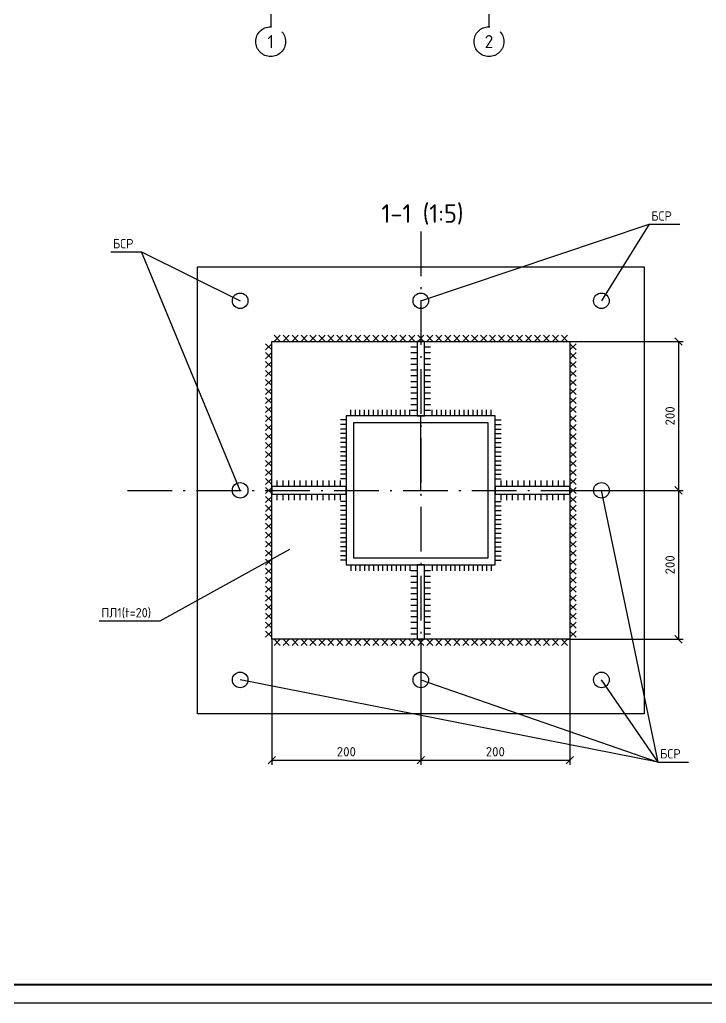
# Model space of a CAD drawing. Header units: millimetres. Extents: x 1601 to 14530, y 1157 to 3820.
# Drawn here: x 10833.5 to 11017.9, y 2828.4 to 3092.6 of the extents above; entities that cross this region are included whole.
import ezdxf

# ---------------------------------------------------------------- set-up
doc = ezdxf.new("R2010")
doc.units = ezdxf.units.MM
doc.linetypes.add('ACAD_ISO10W100', pattern=[18.5, 12, -3, 0.5, -3])
doc.linetypes.add('осевая2', pattern=[28.575, 19.05, -3.175, 3.175, -3.175])
doc.layers.add('Осевая', color=2, linetype='осевая2', lineweight=30)
doc.layers.add('Основной', color=1, linetype='Continuous', lineweight=60)
doc.layers.add('РАЗМЕР', color=7, linetype='Continuous')
doc.styles.add('-ISOCPEUR-', font='isocpeur.TTF')
doc.styles.add('GOST', font='GOST Common.ttf')
doc.styles.get("Standard").update_dxf_attribs({"font": 'GOST Common.ttf'})
doc.dimstyles.new('М 1 к 50', dxfattribs={"dimtxt": 2.5, "dimasz": 2, "dimexe": 1.25, "dimexo": 0, "dimgap": 1, "dimtad": 1, "dimdec": 0, "dimlfac": 50, "dimzin": 0, "dimdsep": 46, "dimtxsty": 'GOST', "dimblk": 'OBLIQUE', "dimcen": 0, "dimclrd": 256, "dimclre": 256, "dimclrt": 256, "dimazin": 2, "dimtfac": 1, "dimtdec": 0, "dimtmove": 0, "dimatfit": 3, "dimldrblk": 'NONE', "dimfxl": 1.25, "dimtolj": 1, "dimtzin": 0, "dimlwd": -1, "dimlwe": -1, "dimarcsym": 2})

# ---------------------------------------------------------------- blocks, each defined once
blk = doc.blocks.new('_Oblique')
at = {"color": 0, "linetype": 'ByBlock', "lineweight": -2}
blk.add_line((-0.5, -0.5), (0.5, 0.5), dxfattribs=at)
blk = doc.blocks.new('*D94')
at = {"transparency": 16777216}
for p, q in [((10981.2, 3006.2), (11011.62, 3006.2)), ((11010.37, 3006.2), (11010.37, 2966.2)), ((10981.2, 2966.2), (11011.62, 2966.2))]:
    blk.add_line(p, q, dxfattribs=at)
at = {"layer": 'Defpoints', "color": 0, "transparency": 16777216}
for p in [(10981.2, 3006.2), (10981.2, 2966.2), (11010.37, 2966.2)]:
    blk.add_point(p, dxfattribs=at)
at = {"transparency": 16777216, "xscale": 2, "yscale": 2, "zscale": 2}
for p, rotation in [((11010.37, 3006.2), 90), ((11010.37, 2966.2), 270)]:
    blk.add_blockref('_Oblique', p, dxfattribs=dict(at, rotation=rotation))
at = {"transparency": 16777216, "insert": (11008.12, 2986.2), "char_height": 2.5, "attachment_point": 5, "rotation": 90, "style": '-ISOCPEUR-'}
blk.add_mtext('\\A1;200', dxfattribs=at)
blk = doc.blocks.new('_None')
blk = doc.blocks.new('*D95')
at = {"transparency": 16777216}
for p, q in [((10989.7, 2966.2), (11011.62, 2966.2)), ((11010.37, 2966.2), (11010.37, 2926.2)), ((10980.59, 2926.2), (11011.62, 2926.2))]:
    blk.add_line(p, q, dxfattribs=at)
at = {"layer": 'Defpoints', "color": 0, "transparency": 16777216}
for p in [(10989.7, 2966.2), (10980.59, 2926.2), (11010.37, 2926.2)]:
    blk.add_point(p, dxfattribs=at)
at = {"transparency": 16777216, "xscale": 2, "yscale": 2, "zscale": 2}
for p, rotation in [((11010.37, 2966.2), 90), ((11010.37, 2926.2), 270)]:
    blk.add_blockref('_Oblique', p, dxfattribs=dict(at, rotation=rotation))
at = {"transparency": 16777216, "insert": (11008.12, 2946.2), "char_height": 2.5, "attachment_point": 5, "rotation": 90, "style": '-ISOCPEUR-'}
blk.add_mtext('\\A1;200', dxfattribs=at)
blk = doc.blocks.new('*D96')
at = {"transparency": 16777216}
for p, q in [((10901.2, 2926.2), (10901.2, 2892.51)), ((10941.2, 2926.2), (10941.2, 2892.51)), ((10901.2, 2893.76), (10941.2, 2893.76))]:
    blk.add_line(p, q, dxfattribs=at)
at = {"layer": 'Defpoints', "color": 0, "transparency": 16777216}
for p in [(10901.2, 2926.2), (10941.2, 2926.2), (10941.2, 2893.76)]:
    blk.add_point(p, dxfattribs=at)
at = {"transparency": 16777216, "xscale": 2, "yscale": 2, "zscale": 2, "rotation": 180}
blk.add_blockref('_Oblique', (10901.2, 2893.76), dxfattribs=at)
at = {"transparency": 16777216, "xscale": 2, "yscale": 2, "zscale": 2}
blk.add_blockref('_Oblique', (10941.2, 2893.76), dxfattribs=at)
at = {"transparency": 16777216, "insert": (10921.2, 2896.01), "char_height": 2.5, "attachment_point": 5, "style": '-ISOCPEUR-'}
blk.add_mtext('\\A1;200', dxfattribs=at)
blk = doc.blocks.new('*D97')
at = {"transparency": 16777216}
for p, q in [((10981.2, 2926.2), (10981.2, 2892.51)), ((10941.2, 2906.2), (10941.2, 2892.51)), ((10941.2, 2893.76), (10981.2, 2893.76))]:
    blk.add_line(p, q, dxfattribs=at)
at = {"layer": 'Defpoints', "color": 0, "transparency": 16777216}
for p in [(10981.2, 2926.2), (10941.2, 2906.2), (10981.2, 2893.76)]:
    blk.add_point(p, dxfattribs=at)
at = {"transparency": 16777216, "xscale": 2, "yscale": 2, "zscale": 2, "rotation": 180}
blk.add_blockref('_Oblique', (10941.2, 2893.76), dxfattribs=at)
at = {"transparency": 16777216, "xscale": 2, "yscale": 2, "zscale": 2}
blk.add_blockref('_Oblique', (10981.2, 2893.76), dxfattribs=at)
at = {"transparency": 16777216, "insert": (10961.2, 2896.01), "char_height": 2.5, "attachment_point": 5, "style": '-ISOCPEUR-'}
blk.add_mtext('\\A1;200', dxfattribs=at)

msp = doc.modelspace()

# ---------------------------------------------------------------- linework, layer by layer
at = {"color": 18, "true_color": 0x000000}
for p, q in [((10941.1955, 3017.105), (11002.5202, 3037.6619)), ((11002.5202, 3037.6619), (10989.7035, 3017.105)), ((11002.5202, 3037.6619), (11010.7197, 3037.6619)), ((10857.9557, 3030.2328), (10866.1553, 3030.2328)), ((10892.6876, 2966.2045), (10866.1553, 3030.2328)), ((10866.1553, 3030.2328), (10892.6876, 3017.105)), ((10901.793, 3006.2045), (10903.4111, 3007.8864)), ((10903.4111, 3006.2045), (10901.793, 3007.8864)), ((10904.2047, 3006.2045), (10905.8228, 3007.8864)), ((10905.8228, 3006.2045), (10904.2047, 3007.8864)), ((10906.6164, 3006.2045), (10908.2345, 3007.8864)), ((10908.2345, 3006.2045), (10906.6164, 3007.8864)), ((10909.0282, 3006.2045), (10910.6462, 3007.8864)), ((10910.6462, 3006.2045), (10909.0282, 3007.8864)), ((10911.4399, 3006.2045), (10913.058, 3007.8864)), ((10913.058, 3006.2045), (10911.4399, 3007.8864)), ((10913.8516, 3006.2045), (10915.4697, 3007.8864)), ((10915.4697, 3006.2045), (10913.8516, 3007.8864)), ((10916.2633, 3006.2045), (10917.8814, 3007.8864)), ((10917.8814, 3006.2045), (10916.2633, 3007.8864)), ((10918.675, 3006.2045), (10920.2931, 3007.8864)), ((10920.2931, 3006.2045), (10918.675, 3007.8864)), ((10921.0867, 3006.2045), (10922.7048, 3007.8864)), ((10922.7048, 3006.2045), (10921.0867, 3007.8864)), ((10923.4985, 3006.2045), (10925.1165, 3007.8864)), ((10925.1165, 3006.2045), (10923.4985, 3007.8864)), ((10925.9102, 3006.2045), (10927.5283, 3007.8864)), ((10927.5283, 3006.2045), (10925.9102, 3007.8864)), ((10928.3219, 3006.2045), (10929.94, 3007.8864)), ((10929.94, 3006.2045), (10928.3219, 3007.8864)), ((10930.7336, 3006.2045), (10932.3517, 3007.8864)), ((10932.3517, 3006.2045), (10930.7336, 3007.8864)), ((10933.1453, 3006.2045), (10934.7634, 3007.8864)), ((10934.7634, 3006.2045), (10933.1453, 3007.8864)), ((10935.5571, 3006.2045), (10937.1751, 3007.8864)), ((10937.1751, 3006.2045), (10935.5571, 3007.8864)), ((10937.9688, 3006.2045), (10939.5869, 3007.8864)), ((10939.5869, 3006.2045), (10937.9688, 3007.8864)), ((10940.3805, 3006.2045), (10941.9986, 3007.8864)), ((10941.9986, 3006.2045), (10940.3805, 3007.8864)), ((10942.7922, 3006.2045), (10944.4103, 3007.8864)), ((10944.4103, 3006.2045), (10942.7922, 3007.8864)), ((10945.2039, 3006.2045), (10946.822, 3007.8864)), ((10946.822, 3006.2045), (10945.2039, 3007.8864)), ((10947.6157, 3006.2045), (10949.2337, 3007.8864)), ((10949.2337, 3006.2045), (10947.6157, 3007.8864)), ((10950.0274, 3006.2045), (10951.6454, 3007.8864)), ((10951.6454, 3006.2045), (10950.0274, 3007.8864)), ((10952.4391, 3006.2045), (10954.0572, 3007.8864)), ((10954.0572, 3006.2045), (10952.4391, 3007.8864)), ((10954.8508, 3006.2045), (10956.4689, 3007.8864)), ((10956.4689, 3006.2045), (10954.8508, 3007.8864)), ((10957.2625, 3006.2045), (10958.8806, 3007.8864)), ((10958.8806, 3006.2045), (10957.2625, 3007.8864)), ((10959.6742, 3006.2045), (10961.2923, 3007.8864)), ((10961.2923, 3006.2045), (10959.6742, 3007.8864)), ((10962.086, 3006.2045), (10963.704, 3007.8864)), ((10963.704, 3006.2045), (10962.086, 3007.8864)), ((10964.4977, 3006.2045), (10966.1158, 3007.8864)), ((10966.1158, 3006.2045), (10964.4977, 3007.8864)), ((10966.9094, 3006.2045), (10968.5275, 3007.8864)), ((10968.5275, 3006.2045), (10966.9094, 3007.8864)), ((10969.3211, 3006.2045), (10970.9392, 3007.8864)), ((10970.9392, 3006.2045), (10969.3211, 3007.8864)), ((10971.7328, 3006.2045), (10973.3509, 3007.8864)), ((10973.3509, 3006.2045), (10971.7328, 3007.8864)), ((10974.1446, 3006.2045), (10975.7626, 3007.8864)), ((10975.7626, 3006.2045), (10974.1446, 3007.8864)), ((10976.5563, 3006.2045), (10978.1743, 3007.8864)), ((10978.1743, 3006.2045), (10976.5563, 3007.8864)), ((10978.968, 3006.2045), (10980.5861, 3007.8864)), ((10980.5861, 3006.2045), (10978.968, 3007.8864)), ((10901.1955, 3003.977), (10899.5137, 3005.5951)), ((10901.1955, 3005.5951), (10899.5137, 3003.977)), ((10938.5605, 3004.7328), (10940.1955, 3004.7328)), ((10942.1955, 3004.7328), (10943.8306, 3004.7328)), ((10981.1955, 3003.977), (10982.8774, 3005.5951)), ((10981.1955, 3005.5951), (10982.8774, 3003.977)), ((10901.1955, 3001.5653), (10899.5137, 3003.1834)), ((10901.1955, 3003.1834), (10899.5137, 3001.5653)), ((10938.5605, 3003.1888), (10940.1955, 3003.1888)), ((10938.5605, 3001.6447), (10940.1955, 3001.6447)), ((10942.1955, 3003.1888), (10943.8306, 3003.1888)), ((10942.1955, 3001.6447), (10943.8306, 3001.6447)), ((10981.1955, 3001.5653), (10982.8774, 3003.1834)), ((10981.1955, 3003.1834), (10982.8774, 3001.5653)), ((10901.1955, 2999.1536), (10899.5137, 3000.7716)), ((10901.1955, 3000.7716), (10899.5137, 2999.1536)), ((10901.1955, 2996.7418), (10899.5137, 2998.3599)), ((10901.1955, 2998.3599), (10899.5137, 2996.7418)), ((10938.5605, 3000.1007), (10940.1955, 3000.1007)), ((10938.5605, 2998.5567), (10940.1955, 2998.5567)), ((10942.1955, 3000.1007), (10943.8306, 3000.1007)), ((10942.1955, 2998.5567), (10943.8306, 2998.5567)), ((10981.1955, 2999.1536), (10982.8774, 3000.7716)), ((10981.1955, 3000.7716), (10982.8774, 2999.1536)), ((10981.1955, 2996.7418), (10982.8774, 2998.3599)), ((10981.1955, 2998.3599), (10982.8774, 2996.7418)), ((10901.1955, 2994.3301), (10899.5137, 2995.9482)), ((10901.1955, 2995.9482), (10899.5137, 2994.3301)), ((10938.5605, 2997.0127), (10940.1955, 2997.0127)), ((10942.1955, 2997.0127), (10943.8306, 2997.0127)), ((10981.1955, 2994.3301), (10982.8774, 2995.9482)), ((10981.1955, 2995.9482), (10982.8774, 2994.3301)), ((10901.1955, 2991.9184), (10899.5137, 2993.5365)), ((10901.1955, 2993.5365), (10899.5137, 2991.9184)), ((10938.5605, 2995.4687), (10940.1955, 2995.4687)), ((10938.5605, 2993.9246), (10940.1955, 2993.9246)), ((10942.1955, 2995.4687), (10943.8306, 2995.4687)), ((10942.1955, 2993.9246), (10943.8306, 2993.9246)), ((10981.1955, 2991.9184), (10982.8774, 2993.5365)), ((10981.1955, 2993.5365), (10982.8774, 2991.9184)), ((10901.1955, 2989.5067), (10899.5137, 2991.1248)), ((10901.1955, 2991.1248), (10899.5137, 2989.5067)), ((10938.5605, 2992.3806), (10940.1955, 2992.3806)), ((10938.5605, 2990.8366), (10940.1955, 2990.8366)), ((10942.1955, 2992.3806), (10943.8306, 2992.3806)), ((10942.1955, 2990.8366), (10943.8306, 2990.8366)), ((10981.1955, 2989.5067), (10982.8774, 2991.1248)), ((10981.1955, 2991.1248), (10982.8774, 2989.5067)), ((10901.1955, 2987.095), (10899.5137, 2988.713)), ((10901.1955, 2988.713), (10899.5137, 2987.095)), ((10922.411, 2986.2045), (10922.411, 2987.7831)), ((10923.6265, 2986.2045), (10923.6265, 2987.7831)), ((10924.842, 2986.2045), (10924.842, 2987.7831)), ((10926.0575, 2986.2045), (10926.0575, 2987.7831)), ((10927.2729, 2986.2045), (10927.2729, 2987.7831)), ((10928.4884, 2986.2045), (10928.4884, 2987.7831)), ((10929.7039, 2986.2045), (10929.7039, 2987.7831)), ((10930.9194, 2986.2045), (10930.9194, 2987.7831)), ((10932.1349, 2986.2045), (10932.1349, 2987.7831)), ((10933.3504, 2986.2045), (10933.3504, 2987.7831)), ((10934.5658, 2986.2045), (10934.5658, 2987.7831)), ((10935.7813, 2986.2045), (10935.7813, 2987.7831)), ((10936.9968, 2986.2045), (10936.9968, 2987.7831)), ((10938.2123, 2986.2045), (10938.2123, 2987.7831)), ((10938.5605, 2989.2926), (10940.1955, 2989.2926)), ((10938.5605, 2987.7486), (10940.1955, 2987.7486)), ((10942.1955, 2989.2926), (10943.8306, 2989.2926)), ((10942.1955, 2987.7486), (10943.8306, 2987.7486)), ((10944.2897, 2986.2045), (10944.2897, 2987.7831)), ((10945.5052, 2986.2045), (10945.5052, 2987.7831)), ((10946.7207, 2986.2045), (10946.7207, 2987.7831)), ((10947.9362, 2986.2045), (10947.9362, 2987.7831)), ((10949.1516, 2986.2045), (10949.1516, 2987.7831)), ((10950.3671, 2986.2045), (10950.3671, 2987.7831)), ((10951.5826, 2986.2045), (10951.5826, 2987.7831)), ((10952.7981, 2986.2045), (10952.7981, 2987.7831)), ((10954.0136, 2986.2045), (10954.0136, 2987.7831)), ((10955.2291, 2986.2045), (10955.2291, 2987.7831)), ((10956.4445, 2986.2045), (10956.4445, 2987.7831)), ((10957.66, 2986.2045), (10957.66, 2987.7831)), ((10958.8755, 2986.2045), (10958.8755, 2987.7831)), ((10960.091, 2986.2045), (10960.091, 2987.7831)), ((10981.1955, 2987.095), (10982.8774, 2988.713)), ((10981.1955, 2988.713), (10982.8774, 2987.095)), ((10901.1955, 2984.6833), (10899.5137, 2986.3013)), ((10901.1955, 2986.3013), (10899.5137, 2984.6833)), ((10921.1955, 2985.1), (10919.6169, 2985.1)), ((10941.1955, 2966.2045), (10941.1955, 2986.2045)), ((10961.1955, 2985.1), (10962.7741, 2985.1)), ((10981.1955, 2984.6833), (10982.8774, 2986.3013)), ((10981.1955, 2986.3013), (10982.8774, 2984.6833)), ((10901.1955, 2982.2715), (10899.5137, 2983.8896)), ((10901.1955, 2983.8896), (10899.5137, 2982.2715)), ((10921.1955, 2983.8845), (10919.6169, 2983.8845)), ((10921.1955, 2982.669), (10919.6169, 2982.669)), ((10961.1955, 2983.8845), (10962.7741, 2983.8845)), ((10961.1955, 2982.669), (10962.7741, 2982.669)), ((10981.1955, 2982.2715), (10982.8774, 2983.8896)), ((10981.1955, 2983.8896), (10982.8774, 2982.2715)), ((10901.1955, 2979.8598), (10899.5137, 2981.4779)), ((10901.1955, 2981.4779), (10899.5137, 2979.8598)), ((10921.1955, 2981.4536), (10919.6169, 2981.4536)), ((10921.1955, 2980.2381), (10919.6169, 2980.2381)), ((10961.1955, 2981.4536), (10962.7741, 2981.4536)), ((10961.1955, 2980.2381), (10962.7741, 2980.2381)), ((10981.1955, 2979.8598), (10982.8774, 2981.4779)), ((10981.1955, 2981.4779), (10982.8774, 2979.8598)), ((10901.1955, 2977.4481), (10899.5137, 2979.0662)), ((10901.1955, 2979.0662), (10899.5137, 2977.4481)), ((10921.1955, 2979.0226), (10919.6169, 2979.0226)), ((10921.1955, 2977.8071), (10919.6169, 2977.8071)), ((10961.1955, 2979.0226), (10962.7741, 2979.0226)), ((10961.1955, 2977.8071), (10962.7741, 2977.8071)), ((10981.1955, 2977.4481), (10982.8774, 2979.0662)), ((10981.1955, 2979.0662), (10982.8774, 2977.4481)), ((10901.1955, 2975.0364), (10899.5137, 2976.6545)), ((10901.1955, 2976.6545), (10899.5137, 2975.0364)), ((10921.1955, 2976.5916), (10919.6169, 2976.5916)), ((10921.1955, 2975.3761), (10919.6169, 2975.3761)), ((10961.1955, 2976.5916), (10962.7741, 2976.5916)), ((10961.1955, 2975.3761), (10962.7741, 2975.3761)), ((10981.1955, 2975.0364), (10982.8774, 2976.6545)), ((10981.1955, 2976.6545), (10982.8774, 2975.0364)), ((10901.1955, 2972.6247), (10899.5137, 2974.2427)), ((10901.1955, 2974.2427), (10899.5137, 2972.6247)), ((10901.1955, 2970.2129), (10899.5137, 2971.831)), ((10901.1955, 2971.831), (10899.5137, 2970.2129)), ((10921.1955, 2974.1607), (10919.6169, 2974.1607)), ((10921.1955, 2972.9452), (10919.6169, 2972.9452)), ((10961.1955, 2974.1607), (10962.7741, 2974.1607)), ((10961.1955, 2972.9452), (10962.7741, 2972.9452)), ((10981.1955, 2972.6247), (10982.8774, 2974.2427)), ((10981.1955, 2974.2427), (10982.8774, 2972.6247)), ((10981.1955, 2970.2129), (10982.8774, 2971.831)), ((10981.1955, 2971.831), (10982.8774, 2970.2129)), ((10901.1955, 2967.8012), (10899.5137, 2969.4193)), ((10901.1955, 2969.4193), (10899.5137, 2967.8012)), ((10921.1955, 2971.7297), (10919.6169, 2971.7297)), ((10921.1955, 2970.5142), (10919.6169, 2970.5142)), ((10921.1955, 2969.2987), (10919.6169, 2969.2987)), ((10961.1955, 2971.7297), (10962.7741, 2971.7297)), ((10961.1955, 2970.5142), (10962.7741, 2970.5142)), ((10961.1955, 2969.2987), (10962.7741, 2969.2987)), ((10981.1955, 2967.8012), (10982.8774, 2969.4193)), ((10981.1955, 2969.4193), (10982.8774, 2967.8012)), ((10901.1955, 2965.3895), (10899.5137, 2967.0076)), ((10901.1955, 2967.0076), (10899.5137, 2965.3895)), ((10902.6673, 2967.2045), (10902.6673, 2968.8396)), ((10904.2113, 2967.2045), (10904.2113, 2968.8396)), ((10905.7553, 2967.2045), (10905.7553, 2968.8396)), ((10907.2993, 2967.2045), (10907.2993, 2968.8396)), ((10908.8434, 2967.2045), (10908.8434, 2968.8396)), ((10910.3874, 2967.2045), (10910.3874, 2968.8396)), ((10911.9314, 2967.2045), (10911.9314, 2968.8396)), ((10913.4754, 2967.2045), (10913.4754, 2968.8396)), ((10915.0194, 2967.2045), (10915.0194, 2968.8396)), ((10916.5635, 2967.2045), (10916.5635, 2968.8396)), ((10918.1075, 2967.2045), (10918.1075, 2968.8396)), ((10919.6515, 2967.2045), (10919.6515, 2968.8396)), ((10962.7395, 2967.2045), (10962.7395, 2968.8396)), ((10964.2836, 2967.2045), (10964.2836, 2968.8396)), ((10965.8276, 2967.2045), (10965.8276, 2968.8396)), ((10967.3716, 2967.2045), (10967.3716, 2968.8396)), ((10968.9156, 2967.2045), (10968.9156, 2968.8396)), ((10970.4596, 2967.2045), (10970.4596, 2968.8396)), ((10972.0037, 2967.2045), (10972.0037, 2968.8396)), ((10973.5477, 2967.2045), (10973.5477, 2968.8396)), ((10975.0917, 2967.2045), (10975.0917, 2968.8396)), ((10976.6357, 2967.2045), (10976.6357, 2968.8396)), ((10978.1797, 2967.2045), (10978.1797, 2968.8396)), ((10979.7238, 2967.2045), (10979.7238, 2968.8396)), ((10981.1955, 2965.3895), (10982.8774, 2967.0076)), ((10981.1955, 2967.0076), (10982.8774, 2965.3895)), ((10901.1955, 2962.9778), (10899.5137, 2964.5959)), ((10901.1955, 2964.5959), (10899.5137, 2962.9778)), ((10902.6673, 2963.5695), (10902.6673, 2965.2045)), ((10904.2113, 2963.5695), (10904.2113, 2965.2045)), ((10905.7553, 2963.5695), (10905.7553, 2965.2045)), ((10907.2993, 2963.5695), (10907.2993, 2965.2045)), ((10908.8434, 2963.5695), (10908.8434, 2965.2045)), ((10910.3874, 2963.5695), (10910.3874, 2965.2045)), ((10911.9314, 2963.5695), (10911.9314, 2965.2045)), ((10913.4754, 2963.5695), (10913.4754, 2965.2045)), ((10915.0194, 2963.5695), (10915.0194, 2965.2045)), ((10916.5635, 2963.5695), (10916.5635, 2965.2045)), ((10918.1075, 2963.5695), (10918.1075, 2965.2045)), ((10919.6515, 2963.5695), (10919.6515, 2965.2045)), ((10962.7395, 2963.5695), (10962.7395, 2965.2045)), ((10964.2836, 2963.5695), (10964.2836, 2965.2045)), ((10965.8276, 2963.5695), (10965.8276, 2965.2045)), ((10967.3716, 2963.5695), (10967.3716, 2965.2045)), ((10968.9156, 2963.5695), (10968.9156, 2965.2045)), ((10970.4596, 2963.5695), (10970.4596, 2965.2045)), ((10972.0037, 2963.5695), (10972.0037, 2965.2045)), ((10973.5477, 2963.5695), (10973.5477, 2965.2045)), ((10975.0917, 2963.5695), (10975.0917, 2965.2045)), ((10976.6357, 2963.5695), (10976.6357, 2965.2045)), ((10978.1797, 2963.5695), (10978.1797, 2965.2045)), ((10979.7238, 2963.5695), (10979.7238, 2965.2045)), ((10981.1955, 2962.9778), (10982.8774, 2964.5959)), ((10981.1955, 2964.5959), (10982.8774, 2962.9778)), ((11004.8881, 2893.2449), (10989.7035, 2966.2045)), ((10901.1955, 2960.5661), (10899.5137, 2962.1841)), ((10901.1955, 2962.1841), (10899.5137, 2960.5661)), ((10921.1955, 2963.2213), (10919.6169, 2963.2213)), ((10921.1955, 2962.0058), (10919.6169, 2962.0058)), ((10961.1955, 2963.2213), (10962.7741, 2963.2213)), ((10961.1955, 2962.0058), (10962.7741, 2962.0058)), ((10981.1955, 2960.5661), (10982.8774, 2962.1841)), ((10981.1955, 2962.1841), (10982.8774, 2960.5661)), ((10901.1955, 2958.1543), (10899.5137, 2959.7724)), ((10901.1955, 2959.7724), (10899.5137, 2958.1543)), ((10921.1955, 2960.7903), (10919.6169, 2960.7903)), ((10921.1955, 2959.5749), (10919.6169, 2959.5749)), ((10961.1955, 2960.7903), (10962.7741, 2960.7903)), ((10961.1955, 2959.5749), (10962.7741, 2959.5749)), ((10981.1955, 2958.1543), (10982.8774, 2959.7724)), ((10981.1955, 2959.7724), (10982.8774, 2958.1543)), ((10901.1955, 2955.7426), (10899.5137, 2957.3607)), ((10901.1955, 2957.3607), (10899.5137, 2955.7426)), ((10921.1955, 2958.3594), (10919.6169, 2958.3594)), ((10921.1955, 2957.1439), (10919.6169, 2957.1439)), ((10921.1955, 2955.9284), (10919.6169, 2955.9284)), ((10961.1955, 2958.3594), (10962.7741, 2958.3594)), ((10961.1955, 2957.1439), (10962.7741, 2957.1439)), ((10961.1955, 2955.9284), (10962.7741, 2955.9284)), ((10981.1955, 2955.7426), (10982.8774, 2957.3607)), ((10981.1955, 2957.3607), (10982.8774, 2955.7426)), ((10901.1955, 2953.3309), (10899.5137, 2954.949)), ((10901.1955, 2954.949), (10899.5137, 2953.3309)), ((10921.1955, 2954.7129), (10919.6169, 2954.7129)), ((10921.1955, 2953.4974), (10919.6169, 2953.4974)), ((10961.1955, 2954.7129), (10962.7741, 2954.7129)), ((10961.1955, 2953.4974), (10962.7741, 2953.4974)), ((10981.1955, 2953.3309), (10982.8774, 2954.949)), ((10981.1955, 2954.949), (10982.8774, 2953.3309)), ((10901.1955, 2950.9192), (10899.5137, 2952.5373)), ((10901.1955, 2952.5373), (10899.5137, 2950.9192)), ((10921.1955, 2952.2819), (10919.6169, 2952.2819)), ((10921.1955, 2951.0665), (10919.6169, 2951.0665)), ((10961.1955, 2952.2819), (10962.7741, 2952.2819)), ((10961.1955, 2951.0665), (10962.7741, 2951.0665)), ((10981.1955, 2950.9192), (10982.8774, 2952.5373)), ((10981.1955, 2952.5373), (10982.8774, 2950.9192)), ((10871.2492, 2931.1274), (10905.9854, 2950.3762)), ((10901.1955, 2948.5075), (10899.5137, 2950.1256)), ((10901.1955, 2950.1256), (10899.5137, 2948.5075)), ((10921.1955, 2949.851), (10919.6169, 2949.851)), ((10921.1955, 2948.6355), (10919.6169, 2948.6355)), ((10961.1955, 2949.851), (10962.7741, 2949.851)), ((10961.1955, 2948.6355), (10962.7741, 2948.6355)), ((10981.1955, 2948.5075), (10982.8774, 2950.1256)), ((10981.1955, 2950.1256), (10982.8774, 2948.5075)), ((10901.1955, 2946.0958), (10899.5137, 2947.7138)), ((10901.1955, 2947.7138), (10899.5137, 2946.0958)), ((10921.1955, 2947.42), (10919.6169, 2947.42)), ((10922.411, 2946.2045), (10922.411, 2944.6259)), ((10923.6265, 2946.2045), (10923.6265, 2944.6259)), ((10924.842, 2946.2045), (10924.842, 2944.6259)), ((10926.0575, 2946.2045), (10926.0575, 2944.6259)), ((10927.2729, 2946.2045), (10927.2729, 2944.6259)), ((10928.4884, 2946.2045), (10928.4884, 2944.6259)), ((10929.7039, 2946.2045), (10929.7039, 2944.6259)), ((10930.9194, 2946.2045), (10930.9194, 2944.6259)), ((10932.1349, 2946.2045), (10932.1349, 2944.6259)), ((10933.3504, 2946.2045), (10933.3504, 2944.6259)), ((10934.5658, 2946.2045), (10934.5658, 2944.6259)), ((10935.7813, 2946.2045), (10935.7813, 2944.6259)), ((10936.9968, 2946.2045), (10936.9968, 2944.6259)), ((10938.2123, 2946.2045), (10938.2123, 2944.6259)), ((10944.2897, 2946.2045), (10944.2897, 2944.6259)), ((10945.5052, 2946.2045), (10945.5052, 2944.6259)), ((10946.7207, 2946.2045), (10946.7207, 2944.6259)), ((10947.9362, 2946.2045), (10947.9362, 2944.6259)), ((10949.1516, 2946.2045), (10949.1516, 2944.6259)), ((10950.3671, 2946.2045), (10950.3671, 2944.6259)), ((10951.5826, 2946.2045), (10951.5826, 2944.6259)), ((10952.7981, 2946.2045), (10952.7981, 2944.6259)), ((10954.0136, 2946.2045), (10954.0136, 2944.6259)), ((10955.2291, 2946.2045), (10955.2291, 2944.6259)), ((10956.4445, 2946.2045), (10956.4445, 2944.6259)), ((10957.66, 2946.2045), (10957.66, 2944.6259)), ((10958.8755, 2946.2045), (10958.8755, 2944.6259)), ((10960.091, 2946.2045), (10960.091, 2944.6259)), ((10961.1955, 2947.42), (10962.7741, 2947.42)), ((10981.1955, 2946.0958), (10982.8774, 2947.7138)), ((10981.1955, 2947.7138), (10982.8774, 2946.0958)), ((10901.1955, 2943.684), (10899.5137, 2945.3021)), ((10901.1955, 2945.3021), (10899.5137, 2943.684)), ((10901.1955, 2941.2723), (10899.5137, 2942.8904)), ((10901.1955, 2942.8904), (10899.5137, 2941.2723)), ((10938.5605, 2944.6605), (10940.1955, 2944.6605)), ((10938.5605, 2943.1165), (10940.1955, 2943.1165)), ((10942.1955, 2944.6605), (10943.8306, 2944.6605)), ((10942.1955, 2943.1165), (10943.8306, 2943.1165)), ((10981.1955, 2943.684), (10982.8774, 2945.3021)), ((10981.1955, 2945.3021), (10982.8774, 2943.684)), ((10981.1955, 2941.2723), (10982.8774, 2942.8904)), ((10981.1955, 2942.8904), (10982.8774, 2941.2723)), ((10901.1955, 2938.8606), (10899.5137, 2940.4787)), ((10901.1955, 2940.4787), (10899.5137, 2938.8606)), ((10938.5605, 2941.5725), (10940.1955, 2941.5725)), ((10942.1955, 2941.5725), (10943.8306, 2941.5725)), ((10981.1955, 2938.8606), (10982.8774, 2940.4787)), ((10981.1955, 2940.4787), (10982.8774, 2938.8606)), ((10901.1955, 2936.4489), (10899.5137, 2938.067)), ((10901.1955, 2938.067), (10899.5137, 2936.4489)), ((10938.5605, 2940.0284), (10940.1955, 2940.0284)), ((10938.5605, 2938.4844), (10940.1955, 2938.4844)), ((10942.1955, 2940.0284), (10943.8306, 2940.0284)), ((10942.1955, 2938.4844), (10943.8306, 2938.4844)), ((10981.1955, 2936.4489), (10982.8774, 2938.067)), ((10981.1955, 2938.067), (10982.8774, 2936.4489)), ((10901.1955, 2934.0372), (10899.5137, 2935.6552)), ((10901.1955, 2935.6552), (10899.5137, 2934.0372)), ((10938.5605, 2936.9404), (10940.1955, 2936.9404)), ((10938.5605, 2935.3964), (10940.1955, 2935.3964)), ((10942.1955, 2936.9404), (10943.8306, 2936.9404)), ((10942.1955, 2935.3964), (10943.8306, 2935.3964)), ((10981.1955, 2934.0372), (10982.8774, 2935.6552)), ((10981.1955, 2935.6552), (10982.8774, 2934.0372)), ((10901.1955, 2931.6254), (10899.5137, 2933.2435)), ((10901.1955, 2933.2435), (10899.5137, 2931.6254)), ((10938.5605, 2933.8524), (10940.1955, 2933.8524)), ((10938.5605, 2932.3083), (10940.1955, 2932.3083)), ((10942.1955, 2933.8524), (10943.8306, 2933.8524)), ((10942.1955, 2932.3083), (10943.8306, 2932.3083)), ((10981.1955, 2931.6254), (10982.8774, 2933.2435)), ((10981.1955, 2933.2435), (10982.8774, 2931.6254)), ((10854.8501, 2931.1274), (10871.2492, 2931.1274)), ((10901.1955, 2929.2137), (10899.5137, 2930.8318)), ((10901.1955, 2930.8318), (10899.5137, 2929.2137)), ((10938.5605, 2930.7643), (10940.1955, 2930.7643)), ((10942.1955, 2930.7643), (10943.8306, 2930.7643)), ((10981.1955, 2929.2137), (10982.8774, 2930.8318)), ((10981.1955, 2930.8318), (10982.8774, 2929.2137)), ((10901.1955, 2926.802), (10899.5137, 2928.4201)), ((10901.1955, 2928.4201), (10899.5137, 2926.802)), ((10938.5605, 2929.2203), (10940.1955, 2929.2203)), ((10938.5605, 2927.6763), (10940.1955, 2927.6763)), ((10942.1955, 2929.2203), (10943.8306, 2929.2203)), ((10942.1955, 2927.6763), (10943.8306, 2927.6763)), ((10981.1955, 2926.802), (10982.8774, 2928.4201)), ((10981.1955, 2928.4201), (10982.8774, 2926.802)), ((10901.793, 2926.2045), (10903.4111, 2924.5227)), ((10903.4111, 2926.2045), (10901.793, 2924.5227)), ((10904.2047, 2926.2045), (10905.8228, 2924.5227)), ((10905.8228, 2926.2045), (10904.2047, 2924.5227)), ((10906.6164, 2926.2045), (10908.2345, 2924.5227)), ((10908.2345, 2926.2045), (10906.6164, 2924.5227)), ((10909.0282, 2926.2045), (10910.6462, 2924.5227)), ((10910.6462, 2926.2045), (10909.0282, 2924.5227)), ((10911.4399, 2926.2045), (10913.058, 2924.5227)), ((10913.058, 2926.2045), (10911.4399, 2924.5227)), ((10913.8516, 2926.2045), (10915.4697, 2924.5227)), ((10915.4697, 2926.2045), (10913.8516, 2924.5227)), ((10916.2633, 2926.2045), (10917.8814, 2924.5227)), ((10917.8814, 2926.2045), (10916.2633, 2924.5227)), ((10918.675, 2926.2045), (10920.2931, 2924.5227)), ((10920.2931, 2926.2045), (10918.675, 2924.5227)), ((10921.0867, 2926.2045), (10922.7048, 2924.5227)), ((10922.7048, 2926.2045), (10921.0867, 2924.5227)), ((10923.4985, 2926.2045), (10925.1165, 2924.5227)), ((10925.1165, 2926.2045), (10923.4985, 2924.5227)), ((10925.9102, 2926.2045), (10927.5283, 2924.5227)), ((10927.5283, 2926.2045), (10925.9102, 2924.5227)), ((10928.3219, 2926.2045), (10929.94, 2924.5227)), ((10929.94, 2926.2045), (10928.3219, 2924.5227)), ((10930.7336, 2926.2045), (10932.3517, 2924.5227)), ((10932.3517, 2926.2045), (10930.7336, 2924.5227)), ((10933.1453, 2926.2045), (10934.7634, 2924.5227)), ((10934.7634, 2926.2045), (10933.1453, 2924.5227)), ((10935.5571, 2926.2045), (10937.1751, 2924.5227)), ((10937.1751, 2926.2045), (10935.5571, 2924.5227)), ((10937.9688, 2926.2045), (10939.5869, 2924.5227)), ((10939.5869, 2926.2045), (10937.9688, 2924.5227)), ((10940.3805, 2926.2045), (10941.9986, 2924.5227)), ((10941.9986, 2926.2045), (10940.3805, 2924.5227)), ((10942.7922, 2926.2045), (10944.4103, 2924.5227)), ((10944.4103, 2926.2045), (10942.7922, 2924.5227)), ((10945.2039, 2926.2045), (10946.822, 2924.5227)), ((10946.822, 2926.2045), (10945.2039, 2924.5227)), ((10947.6157, 2926.2045), (10949.2337, 2924.5227)), ((10949.2337, 2926.2045), (10947.6157, 2924.5227)), ((10950.0274, 2926.2045), (10951.6454, 2924.5227)), ((10951.6454, 2926.2045), (10950.0274, 2924.5227)), ((10952.4391, 2926.2045), (10954.0572, 2924.5227)), ((10954.0572, 2926.2045), (10952.4391, 2924.5227)), ((10954.8508, 2926.2045), (10956.4689, 2924.5227)), ((10956.4689, 2926.2045), (10954.8508, 2924.5227)), ((10957.2625, 2926.2045), (10958.8806, 2924.5227)), ((10958.8806, 2926.2045), (10957.2625, 2924.5227)), ((10959.6742, 2926.2045), (10961.2923, 2924.5227)), ((10961.2923, 2926.2045), (10959.6742, 2924.5227)), ((10962.086, 2926.2045), (10963.704, 2924.5227)), ((10963.704, 2926.2045), (10962.086, 2924.5227)), ((10964.4977, 2926.2045), (10966.1158, 2924.5227)), ((10966.1158, 2926.2045), (10964.4977, 2924.5227)), ((10966.9094, 2926.2045), (10968.5275, 2924.5227)), ((10968.5275, 2926.2045), (10966.9094, 2924.5227)), ((10969.3211, 2926.2045), (10970.9392, 2924.5227)), ((10970.9392, 2926.2045), (10969.3211, 2924.5227)), ((10971.7328, 2926.2045), (10973.3509, 2924.5227)), ((10973.3509, 2926.2045), (10971.7328, 2924.5227)), ((10974.1446, 2926.2045), (10975.7626, 2924.5227)), ((10975.7626, 2926.2045), (10974.1446, 2924.5227)), ((10976.5563, 2926.2045), (10978.1743, 2924.5227)), ((10978.1743, 2926.2045), (10976.5563, 2924.5227)), ((10978.968, 2926.2045), (10980.5861, 2924.5227)), ((10980.5861, 2926.2045), (10978.968, 2924.5227)), ((11004.8881, 2893.2449), (10892.6876, 2915.304)), ((10941.1955, 2915.304), (11004.8881, 2893.2449)), ((11004.8881, 2893.2449), (10989.7035, 2915.304)), ((11004.8881, 2893.2449), (11013.0876, 2893.2449))]:
    msp.add_line(p, q, dxfattribs=at)
at = {"color": 18, "linetype": 'ACAD_ISO10W100', "true_color": 0x000000}
for p, q in [((10941.1955, 3035.7533), (10941.1955, 2906.2045)), ((10862.424, 2966.2045), (11001.1955, 2966.2045))]:
    msp.add_line(p, q, dxfattribs=at)
msp.add_lwpolyline([(10649.0991, 3248.4461), (11243.0991, 3248.4461), (11243.0991, 2828.4461), (10649.0991, 2828.4461)], close=True)
at = {"const_width": 0.5}
msp.add_lwpolyline([(10669.0991, 3243.4461), (11238.0991, 3243.4461), (11238.0991, 2833.4461), (10669.0991, 2833.4461)], close=True, dxfattribs=at)
at = {"color": 18, "true_color": 0x000000}
for points in [[(10881.1955, 3026.2045), (11001.1955, 3026.2045), (11001.1955, 2906.2045), (10881.1955, 2906.2045)], [(10901.1955, 3006.2045), (10981.1955, 3006.2045), (10981.1955, 2926.2045), (10901.1955, 2926.2045)], [(10942.1955, 3006.2045), (10940.1955, 3006.2045), (10940.1955, 2986.2045), (10942.1955, 2986.2045)], [(10961.1955, 2986.2045), (10921.1955, 2986.2045), (10921.1955, 2946.2045), (10961.1955, 2946.2045)], [(10959.2949, 2984.3039), (10923.0961, 2984.3039), (10923.0961, 2948.1051), (10959.2949, 2948.1051)], [(10901.1955, 2967.2045), (10901.1955, 2965.2045), (10921.1955, 2965.2045), (10921.1955, 2967.2045)], [(10961.1955, 2967.2045), (10961.1955, 2965.2045), (10981.1955, 2965.2045), (10981.1955, 2967.2045)], [(10942.1955, 2946.2045), (10940.1955, 2946.2045), (10940.1955, 2926.2045), (10942.1955, 2926.2045)]]:
    msp.add_lwpolyline(points, close=True, dxfattribs=at)
for centre in [(10892.6876, 3017.105), (10941.1955, 3017.105), (10989.7035, 3017.105), (10892.6876, 2966.2045), (10989.7035, 2966.2045), (10892.6876, 2915.304), (10941.1955, 2915.304), (10989.7035, 2915.304)]:
    msp.add_circle(centre, 2.0918, dxfattribs=at)
at = {"layer": 'Осевая'}
for p, q in [((10900.8948, 3189.6638), (10900.894, 3090.7074)), ((10959.4949, 3189.6638), (10959.4957, 3090.7074))]:
    msp.add_line(p, q, dxfattribs=at)
for centre in [(10900.8939, 3086.7072), (10959.4959, 3086.7072)]:
    msp.add_circle(centre, 4.0002, dxfattribs=at)

# ---------------------------------------------------------------- texts
at = {"layer": 'Основной', "char_height": 3.5, "attachment_point": 5}
for s, insert in [('1', (10900.8939, 3086.7072)), ('2', (10959.4959, 3086.7072))]:
    msp.add_mtext_dynamic_manual_height_columns(s, width=5.739849, gutter_width=12.5, heights=[0], dxfattribs=dict(at, insert=insert))
at = {"layer": 'РАЗМЕР', "color": 18, "true_color": 0x000000}
for s, height, p in [('1-1 (1:5)', 5, (10930.6421, 3038.058)), ('БСР', 2.5, (11003.0844, 3038.6296)), ('БСР', 2.5, (10858.52, 3031.2005)), ('ПЛ1(t=20)', 2.5, (10855.4143, 2932.0952)), ('БСР', 2.5, (11005.4524, 2894.2126))]:
    msp.add_text(s, height=height, dxfattribs=at).set_placement(p)

# ---------------------------------------------------------------- dimensions: what is measured, and where the dimension line sits
at = {"color": 18, "true_color": 0x000000}
for base, p1, p2, picture, middle in [((11010.3716, 2966.2045), (10981.1955, 3006.2045), (10981.1955, 2966.2045), '*D94', (11008.1216, 2986.2045)), ((11010.3716, 2926.2045), (10989.7035, 2966.2045), (10980.5861, 2926.2045), '*D95', (11008.1216, 2946.2045))]:
    dim = msp.add_linear_dim(base=base, p1=p1, p2=p2, angle=90, text='200', dimstyle='М 1 к 50', override={"dimtxsty": '-ISOCPEUR-'}, dxfattribs=at)
    dim.commit()
    dim.dimension.update_dxf_attribs({"geometry": picture, "text_midpoint": middle})
for base, p1, p2, picture, middle in [((10941.1955, 2893.7562), (10901.1955, 2926.2045), (10941.1955, 2926.2045), '*D96', (10921.1955, 2896.0062)), ((10981.1955, 2893.7562), (10941.1955, 2906.2045), (10981.1955, 2926.2045), '*D97', (10961.1955, 2896.0062))]:
    dim = msp.add_linear_dim(base=base, p1=p1, p2=p2, text='200', dimstyle='М 1 к 50', override={"dimtxsty": '-ISOCPEUR-'}, dxfattribs=at)
    dim.commit()
    dim.dimension.update_dxf_attribs({"geometry": picture, "text_midpoint": middle})

doc.saveas('drawing.dxf')
